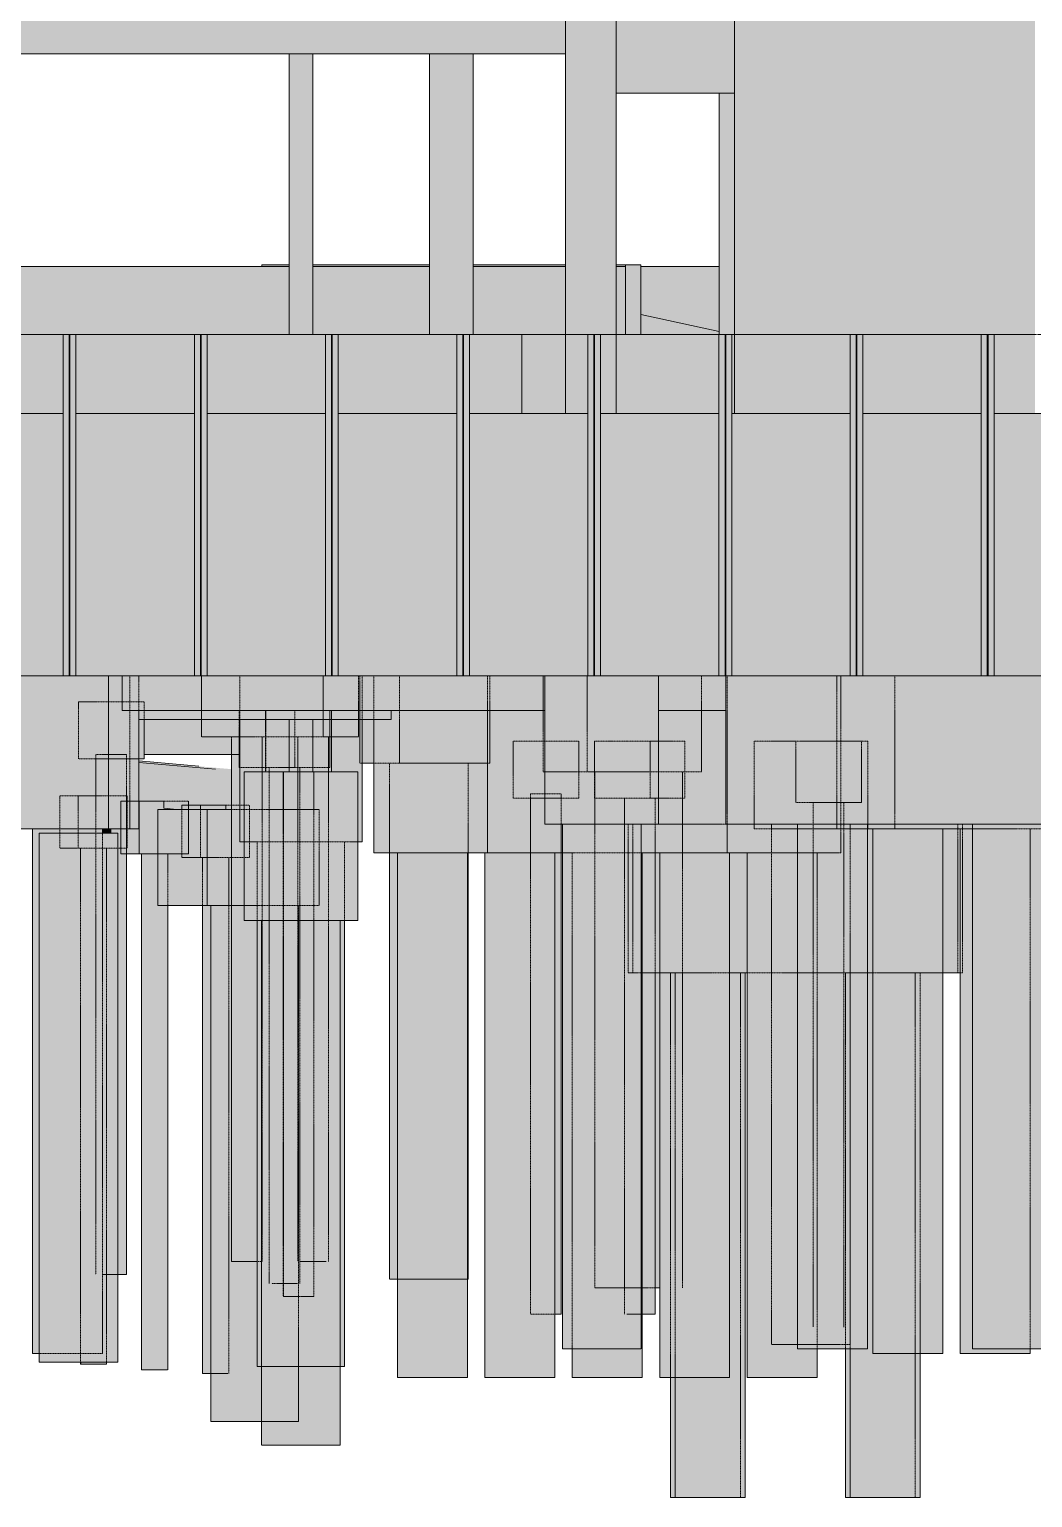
# Model space of a CAD drawing. Header units: centimetres. Extents: x -3523 to 38560, y -3196 to 88043.
# Drawn here: x 6173 to 7320, y 78180 to 79859 of the extents above; entities that cross this region are included whole.
import ezdxf

# ---------------------------------------------------------------- set-up
doc = ezdxf.new("R2010")
doc.units = ezdxf.units.CM
doc.linetypes.add('Centro', pattern=[3.175, 0.635, -0.47625, 1.5875, -0.47625])
doc.linetypes.add('Traço', pattern=[0.635, 0.3175, -0.3175])
for name, color, linetype, lineweight in [('A-FLOR', 7, 'Continuous', 25), ('A-FLOR-LEVL', 7, 'Continuous', 9), ('S-BEAM', 7, 'Continuous', 25), ('S-COLS', 7, 'Continuous', 25), ('S-FNDN', 7, 'Continuous', 25), ('S-FNDN-HDLN', 7, 'Traço', 18)]:
    doc.layers.add(name, color=color, linetype=linetype, lineweight=lineweight)

# ---------------------------------------------------------------- blocks, each defined once
blk = doc.blocks.new('Estaca W Gerdau - W250X32_7-3763720-CT B 002 - CRT ESQ')
at = {"layer": 'S-FNDN', "linetype": 'Traço', "lineweight": 9, "true_color": 0xa4b9db}
blk.add_hatch(color=9, dxfattribs=at).paths.add_polyline_path([(-1880.1, 79120), (-1871.6, 79120), (-1871.6, 79510), (-1886.2, 79510), (-1886.2, 79120)], flags=0)
at = {"layer": 'S-FNDN', "lineweight": 9}
for p, q in [((-1886.2, 79510), (-1886.2, 79120)), ((-1871.6, 79510), (-1886.2, 79510)), ((-1879.3, 79120), (-1879.3, 79510)), ((-1878.5, 79510), (-1878.5, 79120)), ((-1871.6, 79510), (-1871.6, 79120)), ((-1871.6, 79120), (-1886.2, 79120))]:
    blk.add_line(p, q, dxfattribs=at)
blk = doc.blocks.new('PED_BLRET-1EST_R01_2019 - 75x75x65-V41-CT B 002 - CRT ESQ')
at = {"layer": 'S-FNDN-HDLN', "lineweight": 9}
for p, q in [((1305.6, 79340), (1340.6, 79340)), ((1305.6, 79335), (1305.6, 79340)), ((1340.6, 79340), (1340.6, 79335)), ((1340.6, 79335), (1305.6, 79335))]:
    blk.add_line(p, q, dxfattribs=at)
blk = doc.blocks.new('PED_BLRET-1EST_EXCENTRICA_R01_2019 - 110x130x100-V44-CT B 002 - CRT ESQ')
at = {"layer": 'S-FNDN-HDLN', "lineweight": 9}
for p, q in [((-326, 78945), (-326, 78950)), ((-251.6, 78945), (-326, 78945)), ((-236, 78950), (-236, 78945))]:
    blk.add_line(p, q, dxfattribs=at)
blk = doc.blocks.new('PED_BLRET-1EST_R01_2019 - 75x75x65-V46-CT B 002 - CRT ESQ')
at = {"layer": 'S-FNDN-HDLN', "lineweight": 9}
for p, q in [((-1063.7, 79030), (-1098.7, 79030)), ((-1098.7, 79030), (-1098.7, 79025)), ((-1098.7, 79025), (-1063.7, 79025)), ((-1063.7, 79025), (-1063.7, 79030))]:
    blk.add_line(p, q, dxfattribs=at)

msp = doc.modelspace()

# ---------------------------------------------------------------- hatches: boundary and pattern name
at = {"layer": 'A-FLOR', "true_color": 0xff8040}
msp.add_hatch(color=11, dxfattribs=at).paths.add_polyline_path([(6961.75, 79510.004), (6961.705, 79513.636), (6872.351, 79532.579), (6872.351, 79510.004), (6961.705, 79510.004)], flags=0)
at = {"layer": 'S-BEAM', "true_color": 0xc0c0c0}
for points in [[(6516.051, 79831), (6786.272, 79831), (6786.272, 79916), (6163.25, 79916), (6163.25, 79831), (6309.265, 79831)], [(6929.623, 79786), (6979.524, 79786), (6979.524, 79888), (6844.002, 79888), (6844.002, 79786)], [(6581.72, 79070.001), (6586.606, 79070.001), (6586.606, 79080.004), (6298.282, 79080.004), (6298.282, 79070.001), (6566.798, 79070.001)], [(6413.5, 79030.001), (6413.5, 79070.001), (6304.17, 79070.001), (6304.17, 79030.001), (6412.658, 79030.001)], [(6404.041, 79011.501), (6404.041, 79013.077), (6298.282, 79022.451), (6298.282, 79020.875), (6309.265, 79019.901)]]:
    msp.add_hatch(color=9, dxfattribs=at).paths.add_polyline_path(points, flags=0)
at = {"layer": 'S-BEAM', "true_color": 0xff8040}
h = msp.add_hatch(color=11, dxfattribs=at)
h.paths.add_polyline_path([(6163.25, 79510.004), (6470, 79510.004), (6470, 79588.004), (6163.25, 79588.004), (6163.25, 79519.293)], flags=0)
h.paths.add_polyline_path([(6777.052, 79510.004), (6777.052, 79588.004), (6680.5, 79588.004), (6680.5, 79510.004), (6774.533, 79510.004)], flags=0)
h.paths.add_polyline_path([(6630.5, 79510.004), (6630.5, 79588.004), (6497, 79588.004), (6497, 79510.004), (6619.444, 79510.004)], flags=0)
h = msp.add_hatch(color=11, dxfattribs=at)
h.paths.add_polyline_path([(6722.837, 79588.004), (6786.272, 79588.004), (6786.272, 79590.004), (6680.5, 79590.004), (6680.5, 79588.004), (6686.469, 79588.004)], flags=0)
h.paths.add_polyline_path([(6459.75, 79588.004), (6470, 79588.004), (6470, 79590.004), (6439.004, 79590.004), (6439.004, 79588.004), (6443.652, 79588.004)], flags=0)
h.paths.add_polyline_path([(6852.597, 79588.004), (6854.595, 79588.004), (6854.595, 79590.004), (6844.002, 79589.895), (6844.002, 79588.004)], flags=0)
h.paths.add_polyline_path([(6497, 79588.004), (6630.5, 79588.228), (6630.5, 79590.004), (6497, 79590.004), (6497, 79589.466)], flags=0)
for points in [[(6786.272, 79510.004), (6786.272, 79588.004), (6777.052, 79588.004), (6777.201, 79510.004), (6779.196, 79510.004)], [(6844.002, 79510.004), (6854.595, 79510.004), (6854.595, 79588.004), (6844.002, 79588.004), (6844.002, 79513.95)], [(6872.351, 79510.004), (6872.351, 79590.004), (6854.595, 79590.004), (6854.595, 79510.004), (6870.91, 79510.004)], [(6961.75, 79513.626), (6961.75, 79588.004), (6872.351, 79588.004), (6872.351, 79532.968), (6961.705, 79513.636)]]:
    msp.add_hatch(color=11, dxfattribs=at).paths.add_polyline_path(points, flags=0)
h = msp.add_hatch(color=11, dxfattribs=at)
h.paths.add_polyline_path([(6412.658, 79080.004), (6762.533, 79080.004), (6762.533, 79120.001), (6278.949, 79120.001), (6278.949, 79080.004), (6309.265, 79080.004)], flags=0)
h.paths.add_polyline_path([(6211.705, 79120.001), (6211.705, 79120.004), (6205.872, 79120.001)], flags=0)
h.paths.add_polyline_path([(6309.265, 79420.004), (6361.705, 79420.004), (6361.705, 79510.004), (6226.305, 79510.004), (6226.305, 79420.004), (6257.568, 79420.004)], flags=0)
h.paths.add_polyline_path([(6376.305, 79420.004), (6511.705, 79420.004), (6511.705, 79510.004), (6376.305, 79510.004), (6376.305, 79444.332)], flags=0)
h.paths.add_polyline_path([(6211.705, 79420.004), (6211.705, 79510.004), (6163.25, 79510.004), (6163.25, 79420.004), (6205.872, 79420.004)], flags=0)
h.paths.add_polyline_path([(6736.307, 79420.004), (6736.307, 79510.004), (6676.305, 79510.004), (6676.305, 79420.004), (6722.837, 79420.004)], flags=0)
h.paths.add_polyline_path([(6661.705, 79420.004), (6661.705, 79510.004), (6526.305, 79510.004), (6526.305, 79420.004), (6630.763, 79420.004)], flags=0)
h = msp.add_hatch(color=11, dxfattribs=at)
h.paths.add_polyline_path([(6892.533, 79080.004), (6969.472, 79080.004), (6969.31, 79120.001), (6892.533, 79120.001), (6892.533, 79091.344)], flags=0)
h.paths.add_polyline_path([(6961.705, 79420.004), (6961.705, 79510.004), (6844.002, 79510.004), (6844.002, 79420.004), (6959.449, 79420.004)], flags=0)
h.paths.add_polyline_path([(6976.305, 79420.004), (6979.524, 79420.004), (6979.524, 79510.004), (6976.305, 79510.004), (6976.305, 79444.332)], flags=0)
at = {"layer": 'S-BEAM', "true_color": 0xc0c0c0}
h = msp.add_hatch(color=9, dxfattribs=at)
h.paths.add_polyline_path([(6511.705, 79120.004), (6511.705, 79420.004), (6376.305, 79420.004), (6376.305, 79120.004), (6490.202, 79120.004)], flags=0)
h.paths.add_polyline_path([(5476.305, 79120.004), (5611.705, 79120.004), (5611.362, 79420.004), (5476.305, 79420.004), (5476.305, 79179.591)], flags=0)
h.paths.add_polyline_path([(5626.305, 79120.004), (5761.705, 79120.004), (5761.705, 79420.004), (5626.305, 79420.004), (5626.305, 79135.468)], flags=0)
h.paths.add_polyline_path([(7561.705, 79120.004), (7561.705, 79420.004), (7426.305, 79420.004), (7426.305, 79120.004), (7549.98, 79120.004)], flags=0)
h.paths.add_polyline_path([(5776.305, 79120.004), (5911.705, 79120.004), (5911.705, 79420.004), (5776.305, 79420.004), (5776.305, 79356.085)], flags=0)
h.paths.add_polyline_path([(5926.305, 79120.004), (6061.705, 79120.004), (6061.705, 79420.004), (5926.305, 79420.004), (5926.305, 79179.591)], flags=0)
h.paths.add_polyline_path([(6076.305, 79120.004), (6211.705, 79120.004), (6211.705, 79420.004), (6076.305, 79420.004), (6076.305, 79135.468)], flags=0)
h.paths.add_polyline_path([(6226.305, 79120.004), (6361.705, 79120.004), (6361.705, 79420.004), (6226.305, 79420.004), (6226.305, 79179.591)], flags=0)
h.paths.add_polyline_path([(7411.705, 79120.004), (7411.705, 79420.004), (7276.305, 79420.004), (7276.305, 79120.004), (7394.891, 79120.004)], flags=0)
h.paths.add_polyline_path([(7261.705, 79120.004), (7261.705, 79420.004), (7126.305, 79420.004), (7126.305, 79120.004), (7239.802, 79120.004)], flags=0)
h.paths.add_polyline_path([(6526.305, 79120.004), (6661.705, 79120.004), (6661.705, 79420.004), (6526.305, 79420.004), (6526.305, 79179.591)], flags=0)
h.paths.add_polyline_path([(6676.305, 79120.004), (6811.705, 79120.004), (6811.705, 79420.004), (6676.305, 79420.004), (6676.305, 79179.591)], flags=0)
h.paths.add_polyline_path([(6826.305, 79120.004), (6961.705, 79120.004), (6961.705, 79420.004), (6826.305, 79420.004), (6826.305, 79179.591)], flags=0)
h.paths.add_polyline_path([(6976.305, 79120.004), (7111.705, 79120.004), (7111.705, 79420.004), (6976.305, 79420.004), (6976.305, 79179.591)], flags=0)
h = msp.add_hatch(color=9, dxfattribs=at)
h.paths.add_polyline_path([(6326.858, 78976.322), (6326.86, 78976.322), (6360.961, 78976.322)], flags=0)
h.paths.add_polyline_path([(6346.213, 78967.001), (6347.315, 78967.001), (6347.315, 78971.934), (6397.513, 78971.931), (6397.513, 78967.001), (6404.041, 78967.001), (6404.041, 79011.501), (6298.282, 79020.875), (6298.675, 78976.318), (6326.858, 78976.318), (6326.858, 78968.322), (6341.741, 78967.001)], flags=0)
at = {"layer": 'S-COLS', "true_color": 0xc0c0c0}
for points in [[(6786.272, 79510.004), (6844.002, 79510.004), (6844.002, 79888), (6839.862, 79906), (6786.272, 79906), (6786.272, 79532.579)], [(7268.597, 79510.004), (7323.262, 79510.004), (7323.262, 79906), (6999.744, 79906), (6979.524, 79888), (6979.524, 79510.004), (7268.317, 79510.004)], [(6471.5, 79510.004), (6497, 79510.004), (6497, 79831), (6470, 79831), (6470, 79510.004)], [(6676.305, 79510.004), (6680.5, 79510.004), (6680.5, 79831), (6630.5, 79831), (6630.5, 79510.004), (6671.14, 79510.004)], [(6970.076, 79510.004), (6979.524, 79510.004), (6979.524, 79786), (6961.75, 79786), (6961.75, 79510.004), (6969.693, 79510.004)]]:
    msp.add_hatch(color=9, dxfattribs=at).paths.add_polyline_path(points, flags=0)
at = {"layer": 'S-COLS', "true_color": 0xff8040}
h = msp.add_hatch(color=11, dxfattribs=at)
h.paths.add_polyline_path([(6786.272, 79120.001), (6786.272, 79120.004), (6779.46, 79120.001)], flags=0)
h.paths.add_polyline_path([(6742.359, 79420.004), (6786.272, 79420.004), (6786.272, 79510.004), (6736.307, 79510.004), (6736.307, 79420.004), (6742.239, 79420.004)], flags=0)
h = msp.add_hatch(color=11, dxfattribs=at)
h.paths.add_polyline_path([(6844.002, 79420.004), (6844.002, 79510.004), (6826.305, 79510.004), (6826.305, 79420.004)], flags=0)
h.paths.add_polyline_path([(6811.705, 79420.004), (6811.705, 79510.004), (6786.272, 79510.004), (6786.272, 79420.004)], flags=0)
h = msp.add_hatch(color=11, dxfattribs=at)
h.paths.add_polyline_path([(7323.262, 79120.001), (7323.262, 79120.004), (7276.305, 79120.001)], flags=0)
h.paths.add_polyline_path([(7261.705, 79120.001), (7261.705, 79120.004), (7239.802, 79120.001)], flags=0)
h.paths.add_polyline_path([(7136.409, 79420.004), (7261.705, 79420.004), (7261.705, 79510.004), (7126.305, 79510.004), (7126.305, 79420.004)], flags=0)
h.paths.add_polyline_path([(7323.262, 79420.004), (7323.262, 79510.004), (7276.305, 79510.004), (7276.305, 79420.004)], flags=0)
h.paths.add_polyline_path([(6979.524, 79420.004), (7111.705, 79420.004), (7111.705, 79510.004), (6979.524, 79510.004), (6979.524, 79444.332)], flags=0)
msp.add_hatch(color=11, dxfattribs=at).paths.add_polyline_path([(6490.202, 79010.001), (6497, 79010.001), (6497, 79070.001), (6470, 79070.001), (6470, 79010.001)], flags=0)
at = {"layer": 'S-FNDN', "true_color": 0xc0c0c0}
for points in [[(5969.359, 78945.001), (6263.641, 78945.001), (6263.641, 79120.001), (5969.359, 79120.001), (5969.359, 78958.974)], [(6298.282, 78945.001), (6298.282, 79080.004), (6278.949, 79080.004), (6278.949, 79120.001), (6263.641, 79120.001), (6263.641, 78945.001), (6287.998, 78945.001)], [(6762.533, 78950.001), (6892.533, 78950.001), (6892.533, 79120.001), (6762.533, 79120.001), (6762.533, 79003.097)], [(6969.472, 78950.001), (7413.472, 78950.001), (7413.472, 79120.001), (6969.472, 79120.001), (6969.472, 79003.097)], [(6566.798, 78917.293), (6696.798, 78917.293), (6696.798, 79080.004), (6586.606, 79080.004), (6586.606, 79070.001), (6566.798, 79070.001), (6566.798, 79003.097)], [(6298.282, 79025.001), (6304.17, 79025.001), (6304.17, 79070.001), (6298.282, 79070.001), (6298.282, 79030.001)], [(6566.798, 79020.001), (6566.798, 79070.001), (6553.5, 79070.001), (6553.633, 79020.001)], [(6404.041, 78450.001), (6433.5, 78450.001), (6433.359, 78840.001), (6418.5, 78840.001), (6418.5, 78930.001), (6413.5, 78930.001), (6413.5, 79015.001), (6413.088, 79015.001), (6413.088, 79030.001), (6404.041, 79029.997), (6404.041, 78473.616)], [(6413.5, 79015.001), (6413.5, 79030.001), (6413.088, 79030.001), (6413.088, 79015.001)], [(6438.506, 78840.001), (6548.5, 78840.001), (6548.5, 79010.001), (6418.5, 79010.001), (6418.5, 78840.001)], [(6320.079, 78916.318), (6320.079, 78967.001), (6341.741, 78967.001), (6326.858, 78968.322), (6326.858, 78976.318), (6298.675, 78976.318), (6298.675, 78916.318), (6309.265, 78916.318)], [(6354.807, 78967.001), (6368.511, 78967.001), (6368.511, 78971.934), (6347.315, 78971.931), (6347.315, 78967.001)], [(6397.513, 78967.001), (6397.495, 78971.934), (6368.511, 78971.931), (6368.511, 78967.001), (6395.128, 78967.001)], [(6360.961, 78857.001), (6376.143, 78857.001), (6376.143, 78967.001), (6320.079, 78967.001), (6320.079, 78857.001)], [(6386.809, 78857.001), (6404.041, 78857.001), (6404.041, 78967.001), (6376.143, 78967.001), (6376.143, 78857.001)], [(6177.108, 78345.001), (6184, 78345.001), (6184, 78940.001), (6256.5, 78940.001), (6256.495, 78945.001), (6176.5, 78945.001), (6176.5, 78345.001)], [(6184, 78335.001), (6274, 78335.001), (6274, 78940.001), (6184, 78940.001), (6184, 78345.001)], [(6263.641, 78940.001), (6266.67, 78940.001), (6266.67, 78945.001), (6256.5, 78945.001), (6256.5, 78940.001), (6263.204, 78940.001)], [(6284.17, 78435.001), (6284.17, 78945.001), (6266.67, 78945.001), (6266.67, 78940.001), (6274, 78940.001), (6274, 78435.001), (6283.574, 78435.001)], [(6284.17, 78916.318), (6298.675, 78916.318), (6298.282, 78945.001), (6284.17, 78945.001), (6284.17, 78922.583)], [(6782.687, 78350.001), (6827.533, 78350.001), (6827.533, 78950.001), (6782.687, 78950.001), (6782.687, 78385.369)], [(6848.951, 78350.001), (6872.379, 78350.001), (6872.379, 78950.001), (6827.533, 78950.001), (6827.533, 78350.001), (6842.144, 78350.001)], [(7051.472, 78917.293), (7051.472, 78950.001), (6970.962, 78950.001), (6970.962, 78917.293), (7033.016, 78917.293)], [(7053.884, 78350.001), (7131.472, 78350.001), (7131.472, 78950.001), (7051.472, 78950.001), (7051.472, 78350.001), (7053.88, 78350.001)], [(7131.472, 78945.001), (7162.932, 78945.001), (7162.932, 78950.001), (7131.472, 78950.001)], [(7137.516, 78345.001), (7217.516, 78345.001), (7217.511, 78945.001), (7137.516, 78945.001), (7137.516, 78385.369)], [(7316.908, 78345.001), (7317.516, 78345.001), (7317.184, 78350.001), (7251.472, 78350.001), (7251.472, 78945.001), (7237.516, 78945.001), (7237.516, 78345.001), (7315.103, 78345.001)], [(7251.472, 78350.001), (7331.472, 78350.001), (7331.472, 78950.001), (7251.472, 78950.001), (7251.472, 78385.369)], [(6302.11, 78326.318), (6302.11, 78916.318), (6301.217, 78916.318), (6301.217, 78326.318)], [(6317.629, 78326.318), (6331.069, 78326.318), (6330.945, 78857.001), (6320.079, 78857.001), (6320.079, 78916.318), (6302.11, 78916.318), (6302.11, 78326.318), (6313.716, 78326.318)], [(6585.244, 78430.001), (6593.88, 78430.001), (6593.88, 78917.293), (6585.051, 78917.293), (6585.051, 78430.001)], [(6593.88, 78317.293), (6673.88, 78317.293), (6673.486, 78917.293), (6593.88, 78917.293), (6593.88, 78385.369)], [(6674.906, 78430.001), (6674.727, 78917.293), (6673.88, 78917.293), (6673.88, 78430.001)], [(6764.522, 78317.293), (6773.88, 78317.293), (6773.88, 78917.293), (6693.88, 78917.293), (6693.88, 78317.293), (6759.592, 78317.293)], [(6781.265, 78390.001), (6781.265, 78917.293), (6773.88, 78917.293), (6773.88, 78390.001), (6780.669, 78390.001)], [(6793.88, 78317.293), (6873.88, 78317.293), (6873.88, 78917.293), (6872.379, 78917.293), (6872.379, 78350.001), (6793.88, 78350.001), (6793.88, 78341.245)], [(6893.88, 78317.293), (6973.88, 78317.293), (6973.88, 78917.293), (6893.88, 78917.293), (6893.88, 78341.245)], [(6993.88, 78317.293), (7073.88, 78317.293), (7073.88, 78350.001), (7051.472, 78350.001), (7051.472, 78917.293), (6993.88, 78917.293), (6993.88, 78341.245)], [(6371.946, 78321.934), (6371.946, 78857.001), (6371.053, 78857.001), (6371.053, 78321.934)], [(6373.796, 78321.934), (6380.667, 78321.934), (6380.667, 78857.001), (6371.946, 78857.001), (6371.946, 78321.934)], [(6380.667, 78267.001), (6438.654, 78267.001), (6438.506, 78330.001), (6433.5, 78330.001), (6433.359, 78450.001), (6404.041, 78450.001), (6404.041, 78857.001), (6380.667, 78857.001), (6380.667, 78297.122)], [(6433.5, 78330.001), (6438.654, 78330.001), (6438.499, 78840.001), (6433.5, 78840.001), (6433.5, 78341.245)], [(6438.654, 78240.001), (6483.5, 78240.001), (6483.5, 78840.001), (6438.654, 78840.001), (6438.654, 78267.001)], [(6511.14, 78240.001), (6528.346, 78240.001), (6528.05, 78840.001), (6483.5, 78840.001), (6483.5, 78240.001), (6504.918, 78240.001)], [(6532.884, 78330.001), (6533.5, 78330.001), (6533.408, 78840.001), (6528.346, 78840.001), (6528.346, 78330.001), (6531.053, 78330.001)], [(6873.88, 78390.001), (6885.894, 78390.001), (6885.894, 78780.001), (6873.88, 78780.001), (6873.88, 78420.001)], [(6887.801, 78390.001), (6888.569, 78390.001), (6888.569, 78780.001), (6885.894, 78780.001), (6885.894, 78390.001)], [(6888.569, 78420.001), (6893.88, 78420.001), (6893.88, 78780.001), (6888.569, 78780.001), (6888.569, 78429.492)], [(6944.652, 78180.001), (6991.598, 78180.001), (6991.598, 78780.001), (6973.88, 78780.001), (6973.88, 78317.293), (6911.598, 78317.293), (6911.598, 78180.001), (6937.917, 78180.001)], [(7120.956, 78180.001), (7191.598, 78180.001), (7191.197, 78345.001), (7137.516, 78345.001), (7137.516, 78780.001), (7131.472, 78780.001), (7131.472, 78350.001), (7111.598, 78350.001), (7111.598, 78180.001), (7120.515, 78180.001)], [(7106.226, 78180.001), (7111.598, 78180.001), (7111.472, 78350.001), (7106.226, 78350.001), (7106.226, 78208.875)], [(6232.274, 78332.583), (6232.27, 78335.001), (6231.381, 78335.001), (6231.381, 78332.583)], [(6236.804, 78332.583), (6261.233, 78332.583), (6261.104, 78335.001), (6232.274, 78335.001), (6232.274, 78332.583), (6234.124, 78332.583)], [(6906.834, 78180.001), (6911.598, 78180.001), (6911.585, 78317.293), (6906.226, 78317.293), (6906.226, 78180.001)]]:
    msp.add_hatch(color=9, dxfattribs=at).paths.add_polyline_path(points, flags=0)
h = msp.add_hatch(color=9, dxfattribs=at)
h.paths.add_polyline_path([(6892.533, 78917.293), (6970.962, 78917.293), (6970.962, 78950.001), (6969.472, 78950.001), (6969.472, 79080.004), (6892.533, 79080.004), (6892.533, 78950.001), (6872.379, 78950.001), (6872.379, 78917.293), (6877.926, 78917.293)], flags=0)
h.paths.add_polyline_path([(6722.837, 78917.293), (6782.687, 78917.293), (6782.687, 78950.001), (6762.533, 78950.001), (6762.533, 79080.004), (6696.798, 79080.004), (6696.798, 78917.293)], flags=0)
h = msp.add_hatch(color=9, dxfattribs=at)
h.paths.add_polyline_path([(6418.5, 78930.001), (6418.5, 79010.001), (6470, 79010.001), (6470, 79070.001), (6413.5, 79070.001), (6413.5, 78930.001)], flags=0)
h.paths.add_polyline_path([(6548.5, 78930.001), (6553.5, 78930.001), (6553.5, 79070.001), (6497, 79070.001), (6497, 79010.001), (6548.5, 79010.001), (6548.5, 78945.08)], flags=0)
h = msp.add_hatch(color=9, dxfattribs=at)
h.paths.add_polyline_path([(6873.88, 78780.001), (6893.88, 78780.001), (6893.88, 78917.293), (6873.88, 78917.293), (6873.88, 78782.48)], flags=0)
h.paths.add_polyline_path([(7131.472, 78780.001), (7137.516, 78780.001), (7137.516, 78945.001), (7131.472, 78945.001), (7131.472, 78782.48)], flags=0)
h.paths.add_polyline_path([(6993.88, 78780.001), (6993.88, 78917.293), (6973.88, 78917.293), (6973.88, 78780.001), (6981.319, 78780.001)], flags=0)
h.paths.add_polyline_path([(7217.516, 78780.001), (7237.516, 78780.001), (7237.516, 78945.001), (7217.516, 78945.001), (7217.516, 78826.603)], flags=0)
h = msp.add_hatch(color=9, dxfattribs=at)
h.paths.add_polyline_path([(7392.1, 78945.001), (7392.1, 78950.001), (7331.472, 78950.001), (7331.472, 78945.001), (7343.194, 78945.001)], flags=0)
h.paths.add_polyline_path([(7162.932, 78945.001), (7251.472, 78945.001), (7251.472, 78950.001), (7162.932, 78950.001)], flags=0)

# ---------------------------------------------------------------- linework, layer by layer
at = {"layer": 'A-FLOR', "lineweight": 9}
msp.add_line((6961.75, 79513.626), (6872.351, 79532.968), dxfattribs=at)
at = {"layer": 'A-FLOR-LEVL', "linetype": 'Centro'}
for p, q in [((5102.561, 79510.004), (10273.995, 79510.004)), ((5102.561, 79120.001), (10273.995, 79120.001))]:
    msp.add_line(p, q, dxfattribs=at)
at = {"layer": 'S-BEAM', "lineweight": 9}
for p, q in [((6786.272, 79831), (6786.272, 79916)), ((6844.002, 79786), (6844.002, 79888)), ((6979.524, 79786), (6979.524, 79888)), ((6163.25, 79831), (6786.272, 79831)), ((6844.002, 79786), (6979.524, 79786)), ((6163.25, 79588.004), (6470, 79588.004)), ((6439.004, 79588.004), (6439.004, 79590.004)), ((6439.004, 79590.004), (6470, 79590.004)), ((6497, 79590.004), (6630.5, 79590.004)), ((6497, 79588.004), (6630.5, 79588.004)), ((6680.5, 79590.004), (6786.272, 79590.004)), ((6680.5, 79588.004), (6777.052, 79588.004)), ((6777.052, 79588.004), (6786.272, 79588.004)), ((6844.002, 79590.004), (6854.595, 79590.004)), ((6844.002, 79588.004), (6854.595, 79588.004)), ((6872.351, 79590.004), (6854.595, 79590.004)), ((6854.595, 79590.004), (6854.595, 79510.004)), ((6854.595, 79510.004), (6854.595, 79588.004)), ((6872.351, 79510.004), (6872.351, 79590.004)), ((6872.351, 79588.004), (6961.75, 79588.004)), ((6211.705, 79510.004), (6163.25, 79510.004)), ((6361.705, 79510.004), (6226.305, 79510.004)), ((6511.705, 79510.004), (6376.305, 79510.004)), ((6661.705, 79510.004), (6526.305, 79510.004)), ((6736.307, 79510.004), (6676.305, 79510.004)), ((6736.307, 79510.004), (6736.307, 79420.004)), ((6844.002, 79510.004), (6844.002, 79420.004)), ((6961.705, 79510.004), (6844.002, 79510.004)), ((6979.524, 79510.004), (6976.305, 79510.004)), ((6979.524, 79420.004), (6979.524, 79510.004)), ((6211.705, 79420.004), (6076.631, 79420.004)), ((6361.705, 79420.004), (6226.305, 79420.004)), ((6511.705, 79420.004), (6376.305, 79420.004)), ((6661.705, 79420.004), (6526.305, 79420.004)), ((6811.705, 79420.004), (6676.305, 79420.004)), ((6961.705, 79420.004), (6826.305, 79420.004)), ((7111.705, 79420.004), (6976.305, 79420.004)), ((7261.705, 79420.004), (7126.305, 79420.004)), ((7411.705, 79420.004), (7276.305, 79420.004)), ((6076.631, 79120.004), (6211.705, 79120.004)), ((6226.305, 79120.004), (6361.705, 79120.004)), ((6278.949, 79080.004), (6278.949, 79120.001)), ((6376.305, 79120.004), (6511.705, 79120.004)), ((6526.305, 79120.004), (6661.705, 79120.004)), ((6676.305, 79120.004), (6811.705, 79120.004)), ((6826.305, 79120.004), (6961.705, 79120.004)), ((6976.305, 79120.004), (7111.705, 79120.004)), ((7126.305, 79120.004), (7261.705, 79120.004)), ((7276.305, 79120.004), (7411.705, 79120.004)), ((6762.533, 79080.004), (6278.949, 79080.004)), ((6586.606, 79070.001), (6586.606, 79080.004)), ((6892.533, 79080.004), (6969.472, 79080.004)), ((6298.282, 79070.001), (6586.606, 79070.001)), ((6366.963, 79016.363), (6298.282, 79022.452)), ((6298.282, 79020.876), (6385.694, 79013.127)), ((6413.5, 79030.001), (6304.17, 79030.001)), ((6326.858, 78976.318), (6326.858, 78968.318)), ((6397.513, 78971.934), (6397.513, 78967.001)), ((6326.858, 78968.318), (6341.719, 78967.001))]:
    msp.add_line(p, q, dxfattribs=at)
at = {"layer": 'S-COLS', "lineweight": 9}
for p, q in [((6786.272, 79906), (6786.272, 79510.004)), ((6844.002, 79510.004), (6844.002, 79906)), ((6979.524, 79906), (6979.524, 79510.004)), ((6470, 79831), (6470, 79510.004)), ((6497, 79831), (6497, 79510.004)), ((6630.5, 79831), (6630.5, 79510.004)), ((6680.5, 79831), (6680.5, 79510.004)), ((6961.75, 79786), (6961.75, 79510.004)), ((6736.307, 79510.004), (6736.307, 79420.004)), ((6786.307, 79510.004), (6736.307, 79510.004)), ((6786.272, 79510.004), (6786.272, 79420.004)), ((6811.705, 79510.004), (6786.272, 79510.004)), ((6811.705, 79510.004), (6786.272, 79510.004)), ((6786.307, 79510.004), (6786.307, 79420.004)), ((6844.002, 79510.004), (6826.305, 79510.004)), ((6844.002, 79510.004), (6826.305, 79510.004)), ((6844.002, 79420.004), (6844.002, 79510.004)), ((6979.524, 79510.004), (6979.524, 79420.004)), ((7111.705, 79510.004), (6979.524, 79510.004)), ((7111.705, 79510.004), (6979.524, 79510.004)), ((7261.705, 79510.004), (7126.305, 79510.004)), ((7261.705, 79510.004), (7126.305, 79510.004)), ((7323.262, 79510.004), (7276.305, 79510.004)), ((7323.262, 79510.004), (7276.305, 79510.004)), ((6470, 79070.001), (6470, 79010.001)), ((6497, 79070.001), (6497, 79010.001))]:
    msp.add_line(p, q, dxfattribs=at)
at = {"layer": 'S-FNDN', "lineweight": 9}
for p, q in [((6263.641, 78945.001), (6263.641, 79120.001)), ((6762.533, 78950.001), (6762.533, 79120.001)), ((6892.533, 78950.001), (6892.533, 79120.001)), ((6969.472, 78950.001), (6969.472, 79120.001)), ((6298.282, 78945.001), (6298.282, 79080.004)), ((6696.798, 79080.004), (6696.798, 78917.293)), ((6304.17, 79070.001), (6304.17, 79025.001)), ((6413.5, 78930.001), (6413.5, 79070.001)), ((6553.5, 78930.001), (6553.5, 79070.001)), ((6566.798, 78917.293), (6566.798, 79070.001)), ((6304.17, 79025.001), (6298.282, 79025.001)), ((6404.025, 79030.001), (6404.025, 78450.001)), ((6413.088, 79015.001), (6413.088, 79030.001)), ((6413.5, 79015.001), (6413.088, 79015.001)), ((6418.5, 79010.001), (6548.5, 79010.001)), ((6418.5, 78840.001), (6418.5, 79010.001)), ((6548.5, 78840.001), (6548.5, 79010.001)), ((6566.798, 79020.001), (6553.5, 79020.001)), ((6298.675, 78976.318), (6326.858, 78976.318)), ((6298.675, 78976.318), (6298.675, 78916.318)), ((6347.315, 78971.934), (6368.511, 78971.934)), ((6347.315, 78967.001), (6347.315, 78971.934)), ((6368.511, 78971.934), (6397.513, 78971.934)), ((6368.511, 78971.934), (6368.511, 78967.001)), ((6320.079, 78967.001), (6376.143, 78967.001)), ((6320.079, 78857.001), (6320.079, 78967.001)), ((6376.143, 78967.001), (6404.096, 78967.001)), ((6376.143, 78857.001), (6376.143, 78967.001)), ((6263.641, 78945.001), (5969.359, 78945.001)), ((6176.5, 78945.001), (6176.5, 78345.001)), ((6184, 78940.001), (6184, 78335.001)), ((6184, 78940.001), (6274, 78940.001)), ((6256.5, 78940.001), (6256.5, 78945.001)), ((6298.282, 78945.001), (6263.641, 78945.001)), ((6274, 78335.001), (6274, 78940.001)), ((6284.17, 78435.001), (6284.17, 78945.001)), ((6892.533, 78950.001), (6762.533, 78950.001)), ((6782.533, 78950.001), (6782.533, 78350.001)), ((6872.533, 78350.001), (6872.533, 78950.001)), ((7413.472, 78950.001), (6969.472, 78950.001)), ((6970.962, 78917.293), (6970.962, 78950.001)), ((7051.472, 78950.001), (7051.472, 78350.001)), ((7162.932, 78945.001), (7131.467, 78945.001)), ((7131.472, 78350.001), (7131.472, 78950.001)), ((7137.516, 78945.001), (7137.516, 78345.001)), ((7162.932, 78945.001), (7162.932, 78950.001)), ((7251.472, 78945.001), (7162.932, 78945.001)), ((7217.516, 78345.001), (7217.516, 78945.001)), ((7237.516, 78945.001), (7237.516, 78345.001)), ((7251.472, 78950.001), (7251.472, 78350.001)), ((6418.5, 78930.001), (6413.5, 78930.001)), ((6553.5, 78930.001), (6548.5, 78930.001)), ((6298.675, 78916.318), (6284.17, 78916.318)), ((6320.079, 78916.318), (6298.675, 78916.318)), ((6301.143, 78916.318), (6301.143, 78326.318)), ((6696.798, 78917.293), (6566.798, 78917.293)), ((6584.979, 78917.293), (6584.979, 78430.001)), ((6593.88, 78917.293), (6593.88, 78317.293)), ((6673.88, 78317.293), (6673.88, 78917.293)), ((6674.979, 78430.001), (6674.979, 78917.293)), ((6693.88, 78917.293), (6693.88, 78317.293)), ((6782.687, 78917.293), (6696.798, 78917.293)), ((6773.88, 78317.293), (6773.88, 78917.293)), ((6781.265, 78390.001), (6781.265, 78917.293)), ((6970.962, 78917.293), (6872.313, 78917.293)), ((6873.88, 78317.293), (6873.88, 78917.293)), ((6893.88, 78917.293), (6893.88, 78317.293)), ((7051.472, 78917.293), (6970.962, 78917.293)), ((6973.88, 78317.293), (6973.88, 78917.293)), ((6993.88, 78917.293), (6993.88, 78317.293)), ((6376.143, 78857.001), (6320.079, 78857.001)), ((6331.143, 78326.318), (6331.143, 78857.001)), ((6370.979, 78857.001), (6370.979, 78321.934)), ((6404.041, 78857.001), (6376.143, 78857.001)), ((6380.58, 78857.001), (6380.58, 78267.001)), ((6548.5, 78840.001), (6418.5, 78840.001)), ((6433.5, 78840.001), (6433.5, 78330.001)), ((6438.5, 78840.001), (6438.5, 78240.001)), ((6528.5, 78240.001), (6528.5, 78840.001)), ((6533.5, 78330.001), (6533.5, 78840.001)), ((6893.88, 78780.001), (6873.88, 78780.001)), ((6888.582, 78390.001), (6888.582, 78780.001)), ((6993.88, 78780.001), (6973.88, 78780.001)), ((6991.598, 78180.001), (6991.598, 78780.001)), ((7137.516, 78780.001), (7131.472, 78780.001)), ((7237.516, 78780.001), (7217.516, 78780.001)), ((6433.359, 78450.001), (6404.041, 78450.001)), ((6284.17, 78435.001), (6274.053, 78435.001)), ((6593.804, 78430.001), (6585.051, 78430.001)), ((6674.979, 78430.001), (6673.884, 78430.001)), ((6893.915, 78420.001), (6888.552, 78420.001)), ((6781.265, 78390.001), (6773.964, 78390.001)), ((6885.894, 78390.001), (6873.893, 78390.001)), ((6888.582, 78390.001), (6885.894, 78390.001)), ((6827.533, 78350.001), (6782.687, 78350.001)), ((6793.88, 78350.001), (6793.88, 78317.293)), ((6872.379, 78350.001), (6827.533, 78350.001)), ((7131.472, 78350.001), (7051.472, 78350.001)), ((7073.88, 78317.293), (7073.88, 78350.001)), ((7106.226, 78350.001), (7106.226, 78180.001)), ((7111.598, 78350.001), (7111.598, 78180.001)), ((7331.472, 78350.001), (7251.472, 78350.001)), ((7317.516, 78345.001), (7317.516, 78350.001)), ((6183.886, 78345.001), (6176.5, 78345.001)), ((6274, 78335.001), (6184, 78335.001)), ((6231.307, 78335.001), (6231.307, 78332.583)), ((6232.274, 78332.583), (6231.307, 78332.583)), ((6261.233, 78332.583), (6232.274, 78332.583)), ((6261.307, 78332.583), (6261.307, 78335.001)), ((7217.516, 78345.001), (7137.516, 78345.001)), ((7191.598, 78180.001), (7191.598, 78345.001)), ((7317.516, 78345.001), (7237.516, 78345.001)), ((6302.11, 78326.318), (6301.143, 78326.318)), ((6331.069, 78326.318), (6302.11, 78326.318)), ((6371.946, 78321.934), (6370.979, 78321.934)), ((6380.653, 78321.934), (6371.946, 78321.934)), ((6438.435, 78330.001), (6433.5, 78330.001)), ((6533.5, 78330.001), (6528.396, 78330.001)), ((6673.88, 78317.293), (6593.88, 78317.293)), ((6773.88, 78317.293), (6693.88, 78317.293)), ((6873.88, 78317.293), (6793.88, 78317.293)), ((6973.88, 78317.293), (6893.88, 78317.293)), ((6906.226, 78317.293), (6906.226, 78180.001)), ((6911.598, 78317.293), (6911.598, 78180.001)), ((7073.88, 78317.293), (6993.88, 78317.293)), ((6438.734, 78267.001), (6380.667, 78267.001)), ((6483.5, 78240.001), (6438.654, 78240.001)), ((6528.346, 78240.001), (6483.5, 78240.001)), ((6911.585, 78180.001), (6906.226, 78180.001)), ((6991.598, 78180.001), (6911.598, 78180.001)), ((7111.585, 78180.001), (7106.226, 78180.001)), ((7191.598, 78180.001), (7111.598, 78180.001))]:
    msp.add_line(p, q, dxfattribs=at)
at = {"layer": 'S-FNDN-HDLN', "lineweight": 9}
for p, q in [((6287.998, 79070.001), (6287.998, 79120.001)), ((6298.282, 79080.009), (6298.282, 79120.001)), ((6369.759, 79050.001), (6369.759, 79120.001)), ((6413.5, 79070.006), (6413.5, 79120.001)), ((6508.996, 79050.001), (6508.996, 79120.001)), ((6549.238, 79120.001), (6549.238, 79050.001)), ((6551.058, 79020.001), (6551.058, 79120.001)), ((6553.5, 79070.006), (6553.5, 79120.001)), ((6566.798, 79070.006), (6566.798, 79120.001)), ((6596.452, 79070.001), (6596.452, 79120.001)), ((6696.798, 79120.001), (6696.798, 79080.009)), ((6699.528, 79120.001), (6699.528, 79020.001)), ((6760.673, 79010.001), (6760.673, 79120.001)), ((6811.095, 79010.001), (6811.095, 79120.001)), ((6941.7, 79120.001), (6941.7, 79010.001)), ((6970.962, 78950.006), (6970.962, 79120.001)), ((7096.294, 78945.001), (7096.294, 79120.001)), ((7100.962, 78917.293), (7100.962, 79120.001)), ((7162.932, 78950.006), (7162.932, 79120.001)), ((6229.17, 79090.001), (6304.17, 79090.001)), ((6229.17, 79025.001), (6229.17, 79090.001)), ((6304.17, 79090.001), (6304.17, 79070.006)), ((6413.088, 79030.006), (6413.088, 79080.001)), ((6443.015, 79010.001), (6443.015, 79080.001)), ((6443.544, 79010.001), (6443.544, 79080.001)), ((6476.563, 79015.001), (6476.563, 79080.001)), ((6516.512, 79080.001), (6516.512, 79015.001)), ((6518.543, 79080.001), (6518.543, 79010.001)), ((6287.998, 78945.001), (6287.998, 79070.001)), ((6596.452, 79020.001), (6596.452, 79070.001)), ((6508.996, 79050.001), (6369.759, 79050.001)), ((6404.025, 79050.001), (6404.025, 79030.006)), ((6439.025, 78450.001), (6439.025, 79050.001)), ((6479.973, 79050.001), (6479.973, 78450.001)), ((6549.238, 79050.001), (6508.996, 79050.001)), ((6514.973, 78450.001), (6514.973, 79050.001)), ((6726.265, 79045.001), (6801.265, 79045.001)), ((6726.265, 78980.001), (6726.265, 79045.001)), ((6801.265, 78980.001), (6801.265, 79045.001)), ((6819.372, 79045.001), (6840.224, 79045.001)), ((6819.372, 78980.001), (6819.372, 79045.001)), ((6840.224, 79045.001), (6856.369, 79045.001)), ((6856.369, 79045.001), (6882.853, 79045.001)), ((6882.853, 79045.001), (6922.792, 79045.001)), ((6882.853, 78980.001), (6882.853, 79045.001)), ((6922.792, 79045.001), (6922.792, 78980.001)), ((7001.884, 79045.001), (7018.746, 79045.001)), ((7001.884, 78945.001), (7001.884, 79045.001)), ((7018.746, 79045.001), (7049.495, 79045.001)), ((7049.5, 79045.001), (7124.5, 79045.001)), ((7049.5, 78975.001), (7049.5, 79045.001)), ((7124.5, 78975.001), (7124.5, 79045.001)), ((7124.505, 79045.001), (7131.884, 79045.001)), ((7131.884, 78945.001), (7131.884, 79045.001)), ((6298.277, 79025.001), (6229.17, 79025.001)), ((6249.17, 79025.001), (6249.17, 78435.001)), ((6284.17, 78945.006), (6284.17, 79025.001)), ((6476.563, 79015.001), (6413.504, 79015.001)), ((6447.3, 79015.001), (6447.3, 78425.001)), ((6463.135, 79010.001), (6463.135, 78410.001)), ((6463.423, 79010.001), (6463.423, 78410.001)), ((6516.512, 79015.001), (6476.563, 79015.001)), ((6482.3, 78425.001), (6482.3, 79015.001)), ((6498.135, 78410.001), (6498.135, 79010.001)), ((6498.423, 78410.001), (6498.423, 79010.001)), ((6553.498, 79020.001), (6551.058, 79020.001)), ((6596.452, 79020.001), (6566.8, 79020.001)), ((6584.979, 79020.001), (6584.979, 78917.298)), ((6699.528, 79020.001), (6596.452, 79020.001)), ((6674.979, 78917.298), (6674.979, 79020.001)), ((6811.095, 79010.001), (6760.673, 79010.001)), ((6941.7, 79010.001), (6811.095, 79010.001)), ((6819.844, 79010.001), (6819.844, 78420.001)), ((6919.844, 78420.001), (6919.844, 79010.001)), ((6207.643, 78982.583), (6228.839, 78982.583)), ((6207.643, 78922.583), (6207.643, 78982.583)), ((6228.839, 78982.583), (6256.204, 78982.583)), ((6228.839, 78982.583), (6228.839, 78922.583)), ((6256.204, 78982.583), (6273.979, 78982.583)), ((6273.979, 78982.583), (6284.971, 78982.583)), ((6277.479, 78976.318), (6298.675, 78976.318)), ((6277.479, 78916.318), (6277.479, 78976.318)), ((6284.971, 78922.583), (6284.971, 78982.583)), ((6326.858, 78976.318), (6344.633, 78976.318)), ((6344.633, 78976.318), (6354.807, 78976.318)), ((6354.807, 78916.318), (6354.807, 78976.318)), ((6397.513, 78971.934), (6415.287, 78971.934)), ((6415.287, 78971.934), (6424.643, 78971.934)), ((6424.643, 78911.934), (6424.643, 78971.934)), ((6801.265, 78980.001), (6726.265, 78980.001)), ((6746.265, 78980.001), (6746.265, 78390.001)), ((6781.265, 78917.298), (6781.265, 78980.001)), ((6882.853, 78980.001), (6819.372, 78980.001)), ((6853.582, 78980.001), (6853.582, 78390.001)), ((6922.792, 78980.001), (6882.853, 78980.001)), ((6888.582, 78780.006), (6888.582, 78980.001)), ((7124.5, 78975.001), (7049.5, 78975.001)), ((7069.5, 78975.001), (7069.5, 78375.001)), ((7104.5, 78375.001), (7104.5, 78975.001)), ((6347.315, 78911.934), (6347.315, 78966.996)), ((6368.511, 78966.996), (6368.511, 78911.934)), ((6404.101, 78967.001), (6504.427, 78967.001)), ((6504.427, 78967.001), (6504.427, 78857.001)), ((6256.5, 78345.001), (6256.5, 78939.996)), ((6857.726, 78780.001), (6857.726, 78950.001)), ((6863.098, 78780.001), (6863.098, 78950.001)), ((6892.538, 78950.001), (6969.467, 78950.001)), ((7096.292, 78945.001), (7001.884, 78945.001)), ((7021.884, 78945.001), (7021.884, 78355.001)), ((7131.465, 78945.001), (7096.294, 78945.001)), ((7111.884, 78355.001), (7111.884, 78945.001)), ((7234.726, 78780.001), (7234.726, 78950.001)), ((7240.098, 78780.001), (7240.098, 78950.001)), ((7331.462, 78945.001), (7251.477, 78945.001)), ((7317.516, 78350.006), (7317.516, 78945.001)), ((6228.839, 78922.583), (6207.643, 78922.583)), ((6284.971, 78922.583), (6228.839, 78922.583)), ((6231.307, 78922.583), (6231.307, 78335.006)), ((6261.307, 78335.006), (6261.307, 78922.583)), ((6548.495, 78930.001), (6418.505, 78930.001)), ((6433.5, 78930.001), (6433.5, 78840.006)), ((6533.5, 78840.006), (6533.5, 78930.001)), ((6284.168, 78916.318), (6277.479, 78916.318)), ((6354.807, 78916.318), (6320.084, 78916.318)), ((6331.143, 78857.006), (6331.143, 78916.318)), ((6368.511, 78911.934), (6347.315, 78911.934)), ((6424.643, 78911.934), (6368.511, 78911.934)), ((6370.979, 78911.934), (6370.979, 78857.006)), ((6400.979, 78321.934), (6400.979, 78911.934)), ((6872.308, 78917.293), (6782.692, 78917.293)), ((6793.88, 78917.293), (6793.88, 78350.006)), ((7100.962, 78917.293), (7051.474, 78917.293)), ((7073.88, 78350.006), (7073.88, 78917.293)), ((6504.427, 78857.001), (6404.045, 78857.001)), ((6480.58, 78267.001), (6480.58, 78857.001)), ((6863.093, 78780.001), (6857.726, 78780.001)), ((6873.875, 78780.001), (6863.098, 78780.001)), ((6973.875, 78780.001), (6893.885, 78780.001)), ((6906.226, 78780.001), (6906.226, 78317.298)), ((6911.598, 78780.001), (6911.598, 78317.298)), ((6986.226, 78180.001), (6986.226, 78780.001)), ((7131.467, 78780.001), (6993.885, 78780.001)), ((7106.226, 78780.001), (7106.226, 78350.006)), ((7111.598, 78780.001), (7111.598, 78350.006)), ((7217.511, 78780.001), (7137.521, 78780.001)), ((7186.226, 78180.001), (7186.226, 78780.001)), ((7191.598, 78345.006), (7191.598, 78780.001)), ((7240.098, 78780.001), (7237.521, 78780.001)), ((6436.292, 78450.001), (6433.359, 78450.001)), ((6438.607, 78450.001), (6436.292, 78450.001)), ((6436.397, 78450.001), (6438.54, 78450.001)), ((6512.24, 78450.001), (6482.705, 78450.001)), ((6512.344, 78450.001), (6512.24, 78450.001)), ((6266.67, 78435.001), (6257.538, 78435.001)), ((6257.92, 78435.001), (6266.67, 78435.001)), ((6266.67, 78435.001), (6274.048, 78435.001)), ((6274.048, 78435.001), (6266.67, 78435.001)), ((6479.611, 78425.001), (6449.989, 78425.001)), ((6479.707, 78425.001), (6479.611, 78425.001)), ((6593.759, 78430.001), (6614.265, 78430.001)), ((6645.692, 78430.001), (6593.807, 78430.001)), ((6673.882, 78430.001), (6645.692, 78430.001)), ((6645.746, 78430.001), (6674.025, 78430.001)), ((6674.979, 78430.001), (6674.906, 78430.001)), ((6887.852, 78420.001), (6819.844, 78420.001)), ((6820.108, 78420.001), (6851.836, 78420.001)), ((6888.547, 78420.001), (6887.852, 78420.001)), ((6887.901, 78420.001), (6888.561, 78420.001)), ((6893.957, 78420.001), (6893.919, 78420.001)), ((6463.275, 78410.001), (6463.135, 78410.001)), ((6463.135, 78410.001), (6463.278, 78410.001)), ((6480.979, 78410.001), (6463.423, 78410.001)), ((6463.423, 78410.001), (6464.005, 78410.001)), ((6464.264, 78410.001), (6480.867, 78410.001)), ((6498.423, 78410.001), (6480.979, 78410.001)), ((6480.986, 78410.001), (6498.423, 78410.001)), ((6773.96, 78390.001), (6746.265, 78390.001)), ((6873.888, 78390.001), (6856.269, 78390.001)), ((6888.581, 78390.001), (6888.569, 78390.001)), ((7111.884, 78355.001), (7021.884, 78355.001)), ((6256.5, 78345.001), (6183.889, 78345.001)), ((6231.381, 78332.583), (6231.307, 78332.583)), ((6301.217, 78326.318), (6301.143, 78326.318)), ((6371.053, 78321.934), (6370.979, 78321.934)), ((6400.012, 78321.934), (6380.657, 78321.934)), ((6483.5, 78330.001), (6438.437, 78330.001)), ((6438.437, 78330.001), (6483.5, 78330.001)), ((6483.5, 78330.001), (6528.394, 78330.001)), ((6528.394, 78330.001), (6483.5, 78330.001)), ((6450.602, 78267.001), (6438.739, 78267.001)), ((6480.58, 78267.001), (6450.602, 78267.001)), ((6450.657, 78267.001), (6480.341, 78267.001)), ((6911.596, 78180.001), (6911.585, 78180.001)), ((7111.596, 78180.001), (7111.585, 78180.001))]:
    msp.add_line(p, q, dxfattribs=at)

# ---------------------------------------------------------------- block references
at = {"layer": 'S-FNDN', "lineweight": 9}
for p in [(8097.865, 0), (8247.865, 0), (8397.865, 0), (8547.865, 0), (8697.865, 0), (8847.865, 0), (8997.865, 0), (9147.865, 0)]:
    msp.add_blockref('Estaca W Gerdau - W250X32_7-3763720-CT B 002 - CRT ESQ', p, dxfattribs=at)
at = {"layer": 'S-FNDN', "linetype": 'Traço', "lineweight": 9}
for name, p in [('PED_BLRET-1EST_R01_2019 - 75x75x65-V46-CT B 002 - CRT ESQ', (7347.865, 0)), ('PED_BLRET-1EST_R01_2019 - 75x75x65-V41-CT B 002 - CRT ESQ', (5440.621, -355.003)), ('PED_BLRET-1EST_EXCENTRICA_R01_2019 - 110x130x100-V44-CT B 002 - CRT ESQ', (7347.865, 0))]:
    msp.add_blockref(name, p, dxfattribs=at)

doc.saveas('drawing.dxf')
